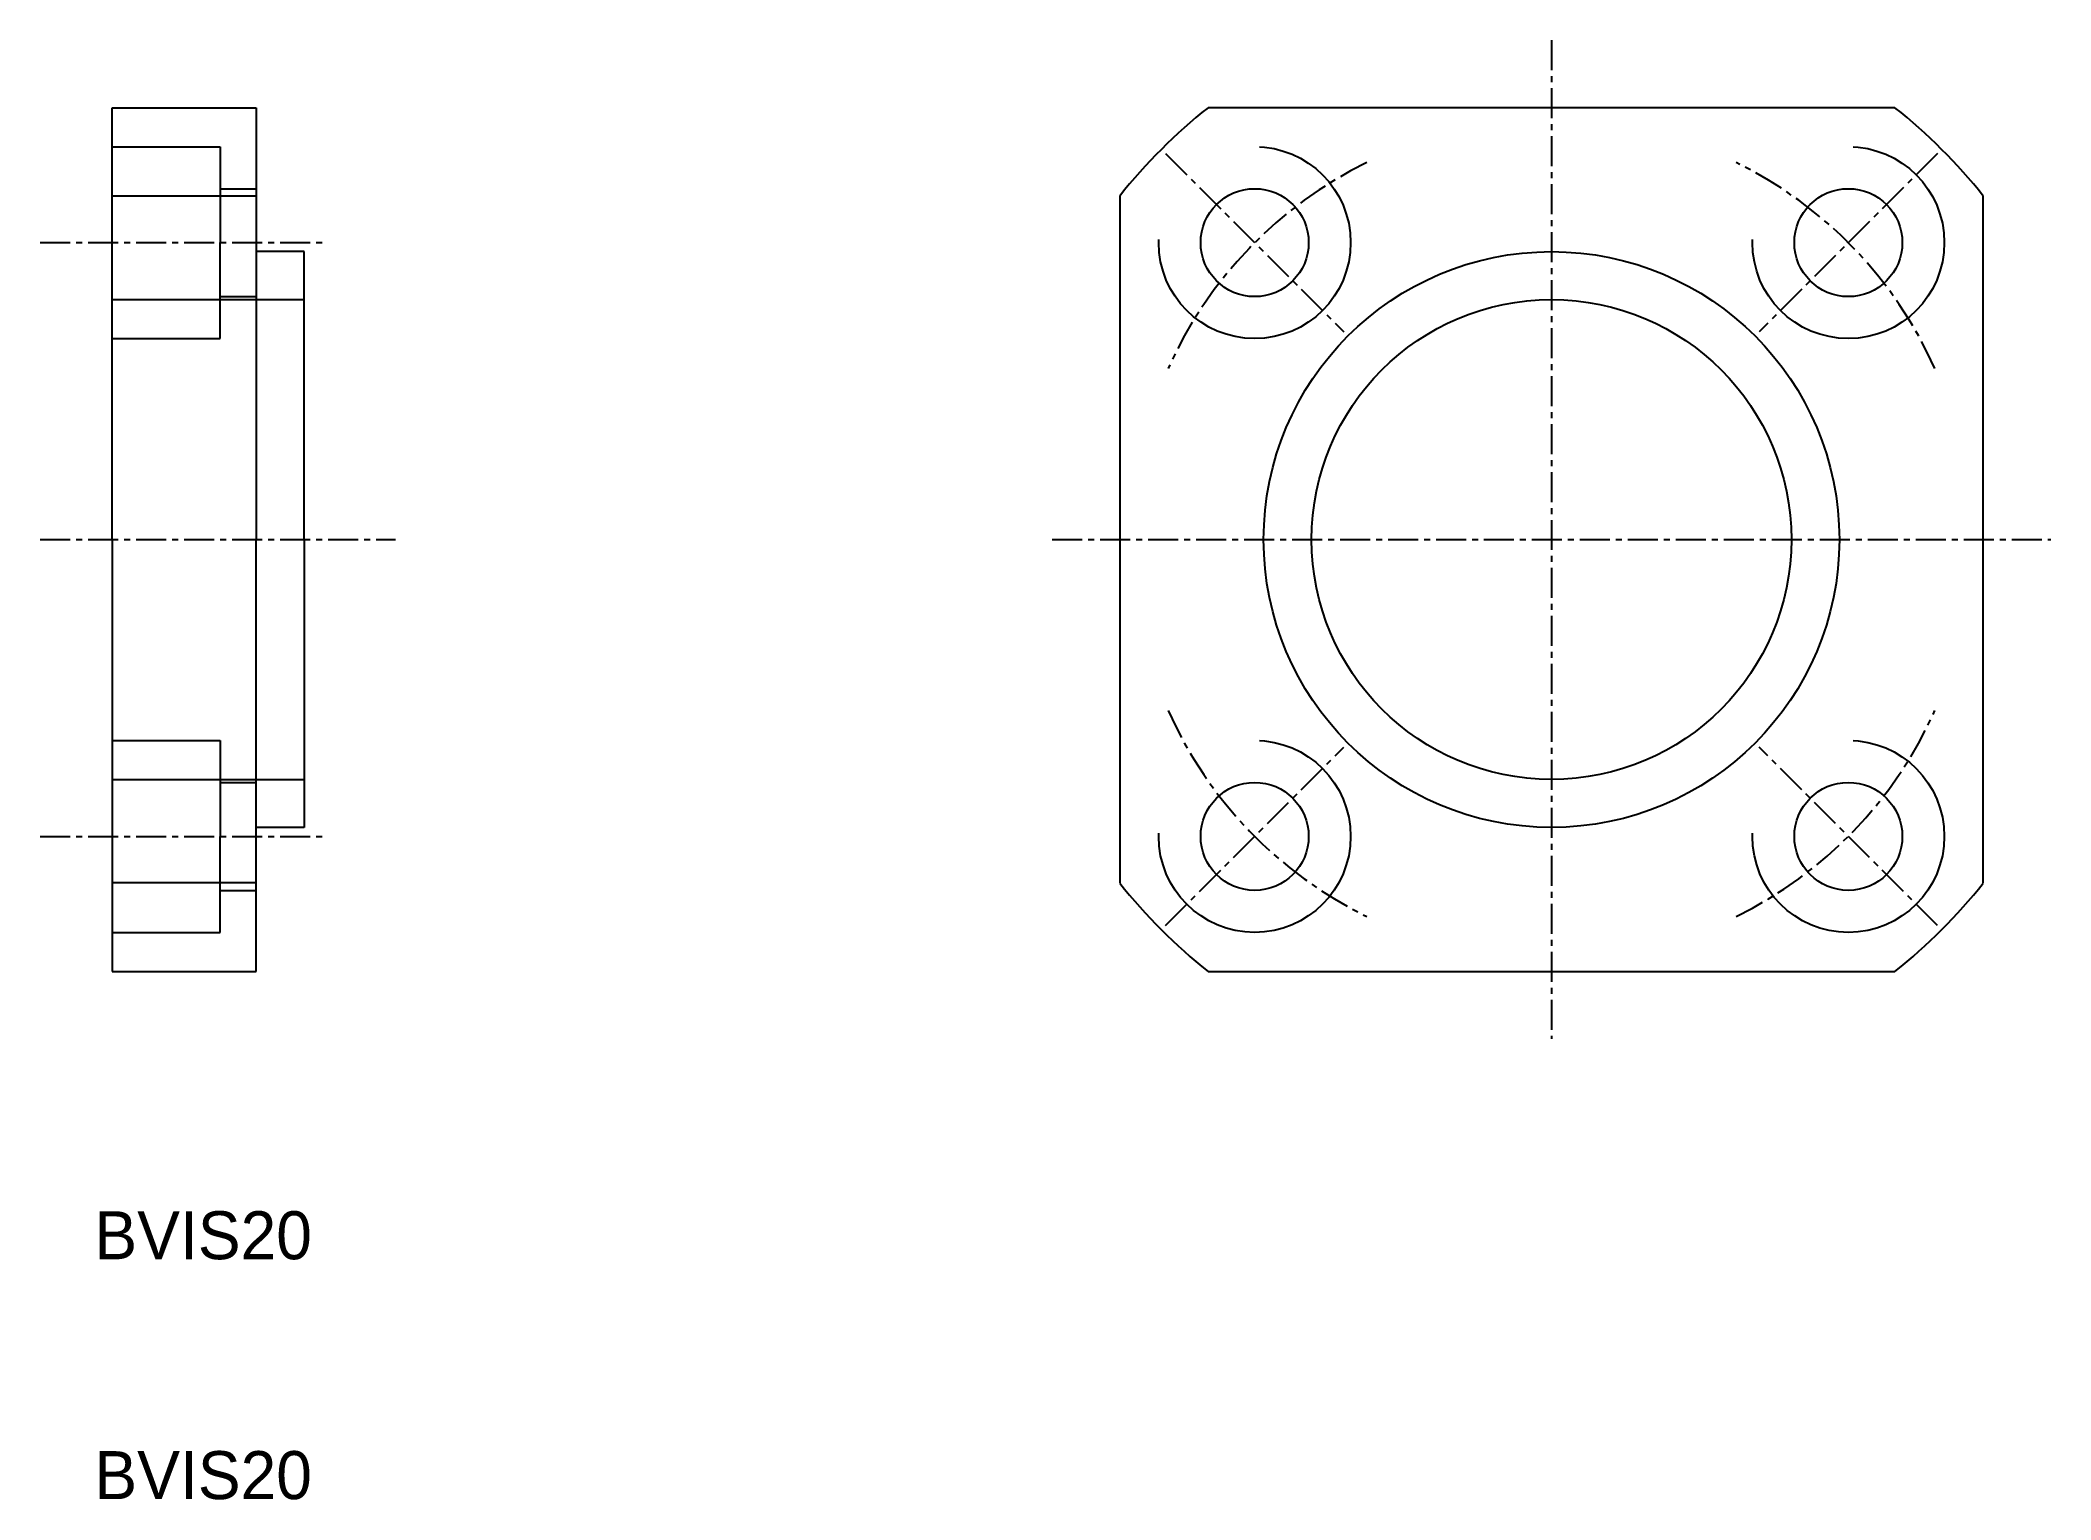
# Model space of a CAD drawing. Extents: x 157.7 to 241.5, y 70.1 to 130.9.
import ezdxf

# ---------------------------------------------------------------- set-up
doc = ezdxf.new("R2010")
doc.units = 0
doc.linetypes.add('CENTER', pattern=[2, 1.25, -0.25, 0.25, -0.25])
doc.linetypes.add('DASHED', pattern=[19.05, 12.7, -6.35])
doc.layers.get('0').update_dxf_attribs({"linetype": 'CONTINUOUS'})
doc.layers.add('CENTER', color=1, linetype='CENTER')

msp = doc.modelspace()

# ---------------------------------------------------------------- linework, layer by layer
for p, q in [((160.677, 110.083), (160.677, 128.083)), ((160.677, 128.083), (166.677, 128.083)), ((166.677, 128.083), (166.677, 110.083)), ((234.995, 128.083), (206.359, 128.083)), ((166.677, 124.401), (160.677, 124.401)), ((202.677, 124.401), (202.677, 95.766)), ((238.677, 95.766), (238.677, 124.401)), ((168.677, 122.083), (166.677, 122.083)), ((168.677, 110.083), (168.677, 122.083)), ((160.677, 110.083), (160.677, 92.083)), ((166.677, 92.083), (166.677, 110.083)), ((168.677, 110.083), (168.677, 98.083)), ((168.677, 98.083), (166.677, 98.083)), ((166.677, 95.766), (160.677, 95.766)), ((160.677, 92.083), (166.677, 92.083)), ((206.359, 92.083), (234.995, 92.083))]:
    msp.add_line(p, q)
at = {"color": 3, "linetype": 'DASHED'}
for p, q in [((160.677, 126.458), (165.177, 126.458)), ((165.177, 126.458), (165.177, 122.458)), ((165.177, 124.708), (166.677, 124.708)), ((165.177, 118.458), (165.177, 122.458)), ((160.677, 120.083), (168.677, 120.083)), ((165.177, 120.208), (166.677, 120.208)), ((160.677, 118.458), (165.177, 118.458)), ((160.677, 101.709), (165.177, 101.709)), ((165.177, 101.709), (165.177, 97.709)), ((160.677, 100.083), (168.677, 100.083)), ((165.177, 99.959), (166.677, 99.959)), ((165.177, 93.709), (165.177, 97.709)), ((165.177, 95.459), (166.677, 95.459)), ((160.677, 93.709), (165.177, 93.709))]:
    msp.add_line(p, q, dxfattribs=at)
for centre in [(208.303, 122.458), (233.051, 122.458), (208.303, 97.709), (233.051, 97.709)]:
    msp.add_circle(centre, 4, dxfattribs=at)
for centre, radius in [((208.303, 122.458), 2.25), ((233.051, 122.458), 2.25), ((220.677, 110.083), 12), ((220.677, 110.083), 10), ((208.303, 97.709), 2.25), ((233.051, 97.709), 2.25)]:
    msp.add_circle(centre, radius)
for start, end in [(128.49995, 141.50005), (38.49995, 51.50005), (218.49995, 231.50005), (308.49995, 321.50005)]:
    msp.add_arc((220.677, 110.083), 23, start, end)
at = {"layer": 'CENTER', "color": 1, "linetype": 'CENTER'}
for p, q in [((220.677, 130.897), (220.677, 89.27)), ((204.59, 126.17), (212.015, 118.745)), ((236.764, 126.17), (229.339, 118.745)), ((157.677, 122.458), (169.677, 122.458)), ((157.677, 110.083), (172.49, 110.083)), ((199.863, 110.083), (241.49, 110.083)), ((204.59, 93.997), (212.015, 101.421)), ((236.764, 93.997), (229.339, 101.421)), ((157.677, 97.709), (169.677, 97.709))]:
    msp.add_line(p, q, dxfattribs=at)
at = {"layer": 'CENTER'}
for start, end in [(116.09472, 155.94635), (24.05365, 63.90528), (204.05365, 243.90528), (296.09472, 335.94635)]:
    msp.add_arc((220.677, 110.083), 17.5, start, end, dxfattribs=at)

# ---------------------------------------------------------------- texts
for p in [(159.935, 80.083), (159.935, 70.083)]:
    msp.add_text('BVIS20', height=2).set_placement(p)

doc.saveas('drawing.dxf')
